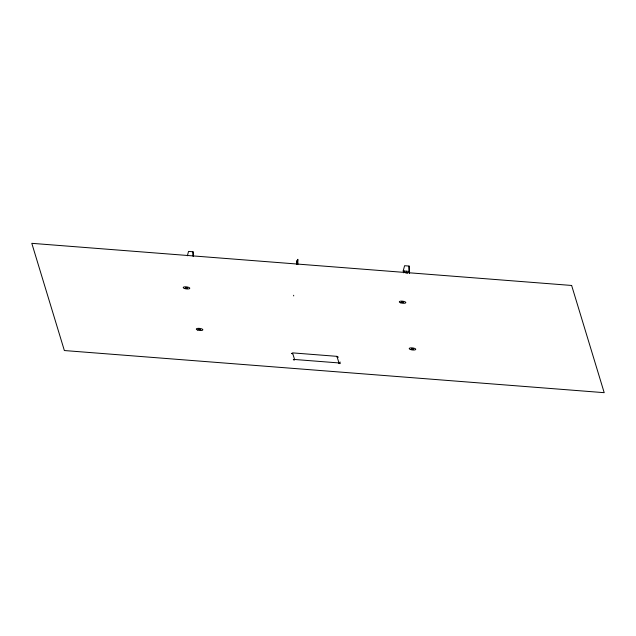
<?xml version="1.0" encoding="UTF-8"?>
<svg xmlns="http://www.w3.org/2000/svg" width="636" height="636" viewBox="0 0 636 636"><rect width="100%" height="100%" fill="white"/><g stroke="black" fill="none" stroke-linecap="round" stroke-linejoin="round"><path stroke-width="0.95" d="M297.179 264.425L297.815 259.305L297.902 264.377M293.609 295.271L293.721 295.931M192.962 256.213L193.018 251.753L188.542 251.403L187.374 255.783M409.067 266.063L409.576 273.313L409.004 271.421L409.067 266.063L404.591 265.713L403.192 270.968L403.773 272.86L404.194 270.968M296.432 264.497L297.06 260.37L296.98 264.441M406.181 271.286L406.412 271.222M339.926 363.633L338.916 363.148L339.926 363.633L340.125 361.995M403.192 270.968L409.004 271.421M405.704 273.011L407.636 273.162M193.018 251.753L193.487 256.101M185.474 287.734L187.541 288.068L185.474 287.734M198.551 329.257L200.618 329.591L198.551 329.257M401.531 302.044L403.59 302.378L401.61 301.973M411.46 348.774L413.519 349.108L411.46 348.774M571.637 285.461L31.8 243.326L64.363 350.539L604.2 392.674L571.637 285.461M336.961 356.343L292.544 352.877L294.555 359.475L338.972 362.941L336.961 356.343M292.306 353.425L291.423 353.362L292.433 353.847L292.306 353.425M337.907 356.987L337.024 356.915L338.034 357.408L337.907 356.987M294.198 359.658L293.315 359.586L294.325 360.079L294.198 359.658M197.502 329.997A3.307 1.026 6.9 0 0 202.828 329.949A3.307 1.026 6.9 0 0 198.432 328.327A3.307 1.026 6.9 0 0 197.502 329.997M400.481 302.784A3.307 1.026 6.9 0 0 405.8 302.736A3.307 1.026 6.9 0 0 401.403 301.122A3.307 1.026 6.9 0 0 400.481 302.784M410.411 349.514A3.307 1.026 6.9 0 0 415.729 349.458A3.307 1.026 6.9 0 0 411.333 347.844A3.307 1.026 6.9 0 0 410.411 349.514M184.424 288.474A3.307 1.026 6.9 0 0 189.751 288.426A3.307 1.026 6.9 0 0 185.346 286.804A3.307 1.026 6.9 0 0 184.424 288.474"/></g></svg>
